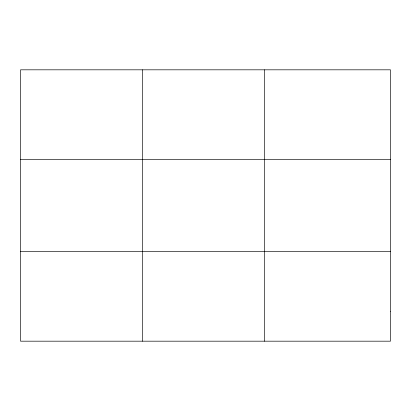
<?xml version="1.0" encoding="UTF-8"?>
<svg xmlns="http://www.w3.org/2000/svg" width="411" height="411" viewBox="0 0 411 411"><rect width="100%" height="100%" fill="white"/><g stroke="black" fill="none" stroke-linecap="round" stroke-linejoin="round"><path stroke-width="0.62" d="M142.617 69.819L142.617 341.181M264.684 69.819L264.684 341.181M20.55 159.37L390.45 159.37M20.55 251.63L390.45 251.63M390.45 311.333L390.45 341.181L20.55 341.181L20.55 69.819L390.45 69.819L390.45 311.333"/></g></svg>
